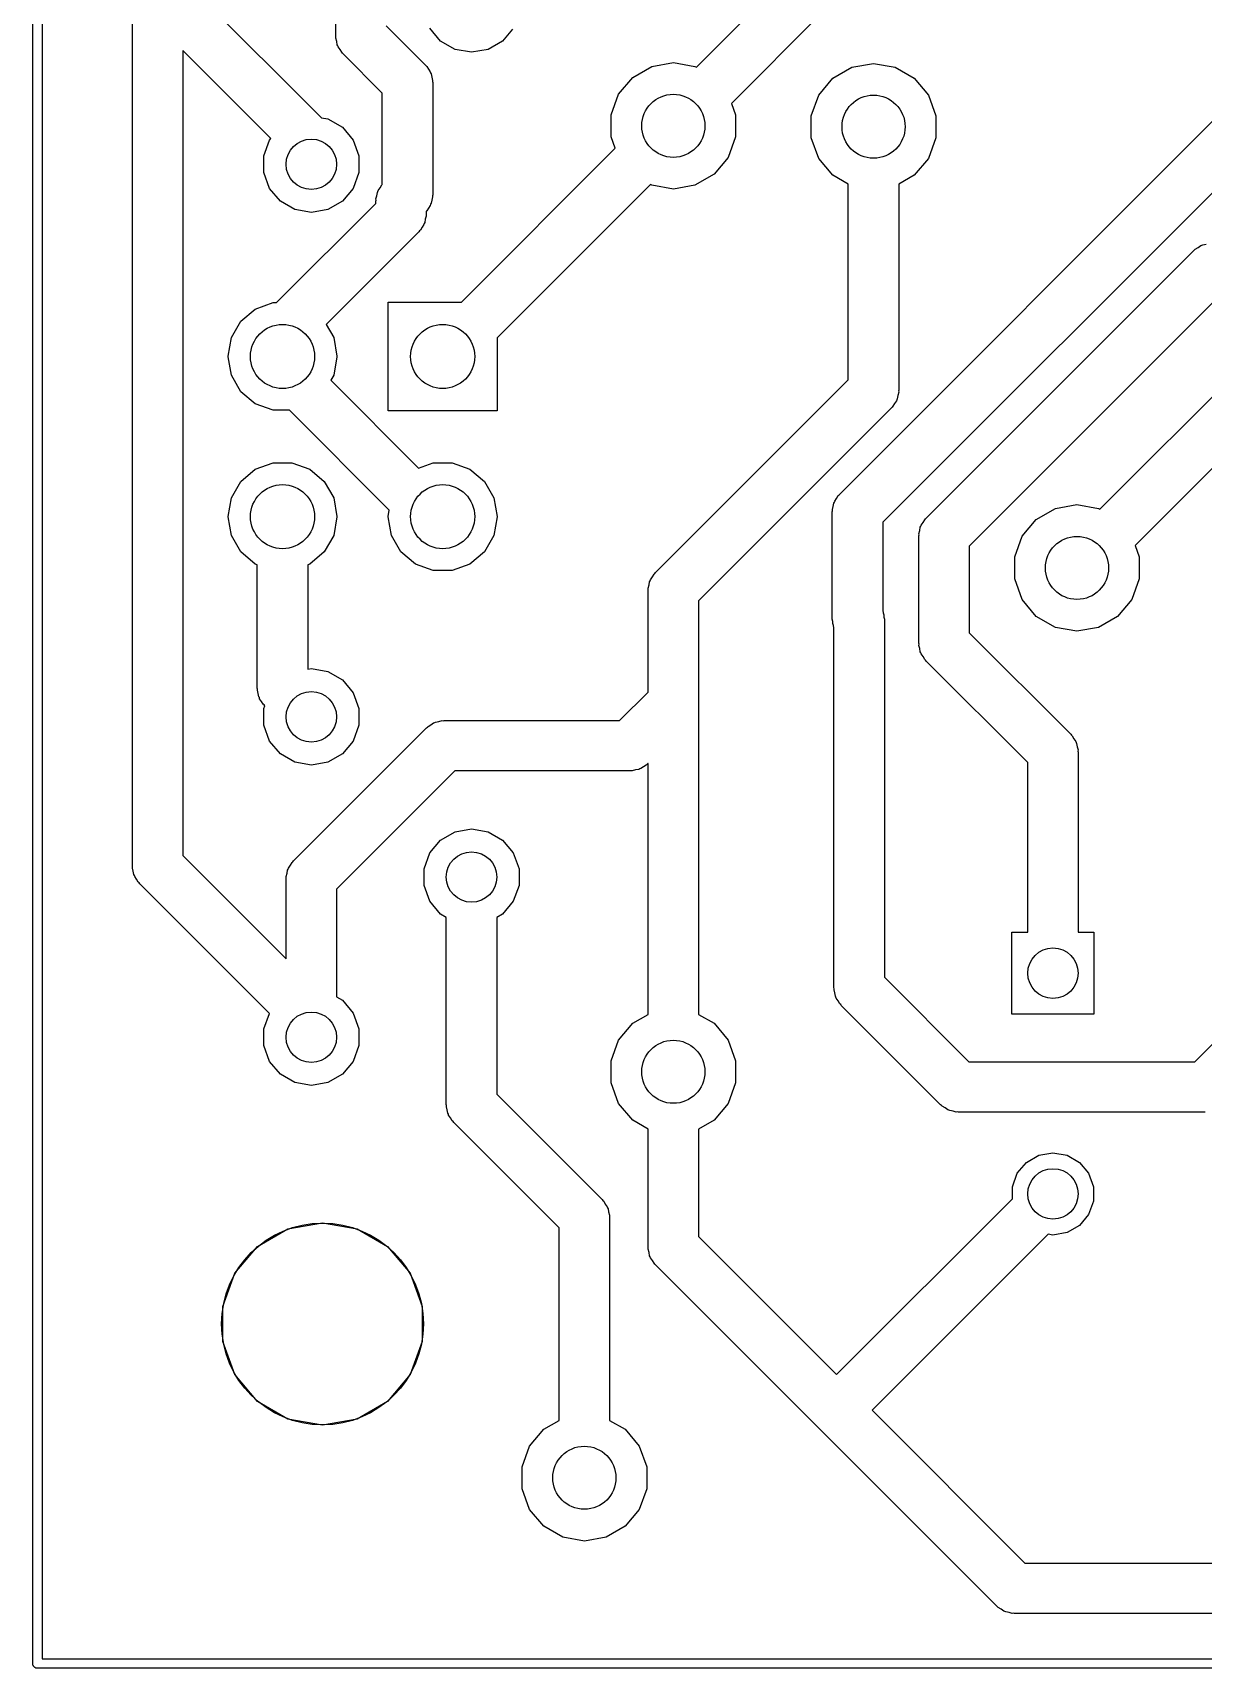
# Model space of a CAD drawing. Extents: x 39.6 to 114.5, y -93.8 to -28.4.
# Drawn here: x 39.63 to 58.19, y -93.8 to -67.87 of the extents above; entities that cross this region are included whole.
import ezdxf

# ---------------------------------------------------------------- set-up
doc = ezdxf.new("R2010")
doc.units = 0
doc.header["$MEASUREMENT"] = 0
doc.layers.add('BLACK', color=7, linetype='CONTINUOUS')

msp = doc.modelspace()

# ---------------------------------------------------------------- linework, layer by layer
at = {"layer": 'Black'}
for p, q in [((39.6252, -93.726), (39.6252, -28.4734)), ((39.7752, -28.523), (39.7752, -93.651)), ((44.431, -67.9196), (44.431, -66.548)), ((50.1487, -68.4116), (51.6602, -66.9002)), ((42.0052, -67.0173), (44.2026, -69.2147)), ((41.2052, -81.0768), (41.2052, -67.183)), ((52.1087, -67.583), (50.7058, -68.9858)), ((44.4341, -67.9369), (44.431, -67.9196)), ((44.4325, -67.9545), (44.4341, -67.9369)), ((45.231, -67.7539), (45.8504, -68.3734)), ((46.0919, -67.9976), (45.9212, -67.7941)), ((47.2313, -67.8116), (47.0753, -67.9976)), ((43.4015, -69.545), (42.0052, -68.1487)), ((42.0052, -68.1487), (42.0052, -80.9111)), ((44.446, -68.0049), (44.4325, -67.9545)), ((44.4551, -68.0564), (44.446, -68.0049)), ((44.4639, -68.0716), (44.4551, -68.0564)), ((44.4685, -68.0886), (44.4639, -68.0716)), ((44.4985, -68.1315), (44.4685, -68.0886)), ((44.5246, -68.1767), (44.4985, -68.1315)), ((44.5381, -68.188), (44.5246, -68.1767)), ((44.5482, -68.2024), (44.5381, -68.188)), ((45.1676, -68.8219), (44.5482, -68.2024)), ((46.322, -68.1304), (46.0919, -67.9976)), ((46.5836, -68.1765), (46.322, -68.1304)), ((46.8452, -68.1304), (46.5836, -68.1765)), ((47.0753, -67.9976), (46.8452, -68.1304)), ((45.8504, -68.3734), (45.8605, -68.3878)), ((45.8605, -68.3878), (45.874, -68.3991)), ((45.874, -68.3991), (45.9001, -68.4443)), ((45.9001, -68.4443), (45.9301, -68.4872)), ((49.1391, -68.5734), (49.4408, -68.3992)), ((49.4408, -68.3992), (49.784, -68.3387)), ((49.784, -68.3387), (50.1272, -68.3992)), ((50.1272, -68.3992), (50.1487, -68.4116)), ((52.3141, -68.5874), (52.6158, -68.4132)), ((52.6158, -68.4132), (52.959, -68.3527)), ((52.959, -68.3527), (53.3022, -68.4132)), ((53.3022, -68.4132), (53.6039, -68.5874)), ((45.9301, -68.4872), (45.9347, -68.5042)), ((45.9347, -68.5042), (45.9435, -68.5194)), ((45.9435, -68.5194), (45.9526, -68.5709)), ((45.9526, -68.5709), (45.9661, -68.6213)), ((45.9661, -68.6213), (45.9645, -68.6389)), ((45.9645, -68.6389), (45.9676, -68.6562)), ((45.9676, -68.6562), (45.9676, -70.4342)), ((48.9151, -68.8403), (49.1391, -68.5734)), ((52.0901, -68.8543), (52.3141, -68.5874)), ((53.6039, -68.5874), (53.8279, -68.8543)), ((45.1676, -70.272), (45.1676, -68.8219)), ((48.7959, -69.1678), (48.9151, -68.8403)), ((50.7058, -68.9858), (50.7721, -69.1678)), ((51.9709, -69.1818), (52.0901, -68.8543)), ((53.8279, -68.8543), (53.9471, -69.1818)), ((44.2026, -69.2147), (44.3052, -69.2328)), ((44.3052, -69.2328), (44.5353, -69.3656)), ((48.7959, -69.5162), (48.7959, -69.1678)), ((50.7721, -69.1678), (50.7721, -69.5162)), ((51.9709, -69.5302), (51.9709, -69.1818)), ((53.9471, -69.1818), (53.9471, -69.5302)), ((44.5353, -69.3656), (44.706, -69.5691)), ((52.4222, -75.1806), (58.3404, -69.2624)), ((43.2903, -69.8188), (43.3812, -69.5691)), ((43.3812, -69.5691), (43.4015, -69.545)), ((44.706, -69.5691), (44.7969, -69.8188)), ((46.4243, -72.136), (48.8622, -69.6982)), ((48.8622, -69.6982), (48.7959, -69.5162)), ((50.7721, -69.5162), (50.6529, -69.8437)), ((52.0901, -69.8577), (51.9709, -69.5302)), ((53.9471, -69.5302), (53.8279, -69.8577)), ((43.2903, -70.0844), (43.2903, -69.8188)), ((44.7969, -69.8188), (44.7969, -70.0844)), ((50.6529, -69.8437), (50.4289, -70.1106)), ((52.3141, -70.1246), (52.0901, -69.8577)), ((58.7889, -69.9452), (53.105, -75.6291)), ((53.8279, -69.8577), (53.6039, -70.1246)), ((43.3812, -70.3341), (43.2903, -70.0844)), ((44.7969, -70.0844), (44.706, -70.3341)), ((45.1335, -70.3239), (45.1596, -70.2787)), ((45.1596, -70.2787), (45.1676, -70.272)), ((49.4193, -70.2724), (46.99, -72.7017)), ((49.4408, -70.2848), (49.4193, -70.2724)), ((49.784, -70.3453), (49.4408, -70.2848)), ((50.1272, -70.2848), (49.784, -70.3453)), ((50.4289, -70.1106), (50.1272, -70.2848)), ((52.559, -70.266), (52.3141, -70.1246)), ((52.559, -73.3673), (52.559, -70.266)), ((53.6039, -70.1246), (53.359, -70.266)), ((53.359, -70.266), (53.359, -73.533)), ((43.5519, -70.5376), (43.3812, -70.3341)), ((43.782, -70.6704), (43.5519, -70.5376)), ((44.5353, -70.5376), (44.3052, -70.6704)), ((44.706, -70.3341), (44.5353, -70.5376)), ((45.066, -70.5358), (45.0691, -70.5185)), ((45.066, -70.5733), (45.066, -70.5358)), ((45.0675, -70.5009), (45.081, -70.4505)), ((45.0691, -70.5185), (45.0675, -70.5009)), ((45.081, -70.4505), (45.0901, -70.399)), ((45.0901, -70.399), (45.0989, -70.3838)), ((45.0989, -70.3838), (45.1035, -70.3668)), ((45.1035, -70.3668), (45.1335, -70.3239)), ((45.9526, -70.5195), (45.9435, -70.571)), ((45.9661, -70.4691), (45.9526, -70.5195)), ((45.9676, -70.4342), (45.9645, -70.4515)), ((45.9645, -70.4515), (45.9661, -70.4691)), ((43.4935, -72.1458), (45.066, -70.5733)), ((44.0436, -70.7165), (43.782, -70.6704)), ((44.3052, -70.6704), (44.0436, -70.7165)), ((45.8645, -70.7739), (45.851, -70.8243)), ((45.866, -70.739), (45.8629, -70.7563)), ((45.8629, -70.7563), (45.8645, -70.7739)), ((45.874, -70.6913), (45.866, -70.698)), ((45.866, -70.698), (45.866, -70.739)), ((45.9001, -70.6461), (45.874, -70.6913)), ((45.9301, -70.6032), (45.9001, -70.6461)), ((45.9347, -70.5862), (45.9301, -70.6032)), ((45.9435, -70.571), (45.9347, -70.5862)), ((45.7488, -71.0218), (44.2778, -72.4929)), ((45.7589, -71.0074), (45.7488, -71.0218)), ((45.7724, -70.9961), (45.7589, -71.0074)), ((45.7985, -70.9509), (45.7724, -70.9961)), ((45.8285, -70.908), (45.7985, -70.9509)), ((45.8331, -70.891), (45.8285, -70.908)), ((45.8419, -70.8758), (45.8331, -70.891)), ((45.851, -70.8243), (45.8419, -70.8758)), ((53.7938, -75.5616), (58.0356, -71.3198)), ((58.0356, -71.3198), (58.05, -71.3097)), ((58.05, -71.3097), (58.0613, -71.2962)), ((58.0613, -71.2962), (58.1065, -71.2701)), ((58.1065, -71.2701), (58.1494, -71.2401)), ((58.1494, -71.2401), (58.1664, -71.2355)), ((58.1664, -71.2355), (58.1816, -71.2267)), ((58.1816, -71.2267), (58.2331, -71.2176)), ((58.4841, -72.0026), (54.4766, -76.0101)), ((42.9248, -72.4412), (43.1546, -72.2484)), ((43.1546, -72.2484), (43.4364, -72.1458)), ((43.4364, -72.1458), (43.4935, -72.1458)), ((45.2628, -73.8632), (45.2628, -72.136)), ((45.2628, -72.136), (46.4243, -72.136)), ((42.7749, -72.7009), (42.9248, -72.4412)), ((44.2778, -72.4929), (44.3979, -72.7009)), ((42.7228, -72.9963), (42.7749, -72.7009)), ((44.3979, -72.7009), (44.45, -72.9963)), ((46.99, -72.7017), (46.99, -73.8632)), ((56.5495, -75.422), (59.2294, -72.7422)), ((42.7228, -73.0029), (42.7228, -72.9963)), ((42.7749, -73.2983), (42.7228, -73.0029)), ((44.45, -73.0029), (44.3979, -73.2983)), ((44.45, -72.9963), (44.45, -73.0029)), ((42.9248, -73.558), (42.7749, -73.2983)), ((44.3979, -73.2983), (44.3522, -73.3775)), ((44.3522, -73.3775), (45.7448, -74.7701)), ((49.5012, -76.4252), (52.559, -73.3673)), ((43.1546, -73.7508), (42.9248, -73.558)), ((53.344, -73.6183), (53.3349, -73.6698)), ((53.3575, -73.5679), (53.344, -73.6183)), ((53.359, -73.533), (53.3559, -73.5503)), ((53.3559, -73.5503), (53.3575, -73.5679)), ((59.6779, -73.425), (57.1066, -75.9962)), ((43.4364, -73.8534), (43.1546, -73.7508)), ((43.6967, -73.8534), (43.4364, -73.8534)), ((45.2803, -75.437), (43.6967, -73.8534)), ((46.99, -73.8632), (45.2628, -73.8632)), ((53.2418, -73.8158), (50.184, -76.8737)), ((53.2519, -73.8014), (53.2418, -73.8158)), ((53.2654, -73.7901), (53.2519, -73.8014)), ((53.2915, -73.7449), (53.2654, -73.7901)), ((53.3215, -73.702), (53.2915, -73.7449)), ((53.3261, -73.685), (53.3215, -73.702)), ((53.3349, -73.6698), (53.3261, -73.685)), ((43.1546, -74.7884), (43.4364, -74.6858)), ((43.4364, -74.6858), (43.7364, -74.6858)), ((43.7364, -74.6858), (44.0182, -74.7884)), ((45.7448, -74.7701), (45.9764, -74.6858)), ((45.9764, -74.6858), (46.2764, -74.6858)), ((46.2764, -74.6858), (46.5582, -74.7884)), ((42.9248, -74.9812), (43.1546, -74.7884)), ((44.0182, -74.7884), (44.248, -74.9812)), ((46.5582, -74.7884), (46.788, -74.9812)), ((42.7749, -75.2409), (42.9248, -74.9812)), ((44.248, -74.9812), (44.3979, -75.2409)), ((46.788, -74.9812), (46.9379, -75.2409)), ((52.3725, -75.2515), (52.3986, -75.2063)), ((52.3986, -75.2063), (52.4121, -75.195)), ((52.4121, -75.195), (52.4222, -75.1806)), ((42.7228, -75.5363), (42.7749, -75.2409)), ((44.3979, -75.2409), (44.45, -75.5363)), ((45.2628, -75.5363), (45.2803, -75.437)), ((46.9379, -75.2409), (46.99, -75.5363)), ((52.305, -75.4634), (52.3081, -75.4461)), ((52.305, -77.1652), (52.305, -75.4634)), ((52.3065, -75.4285), (52.32, -75.3781)), ((52.3081, -75.4461), (52.3065, -75.4285)), ((52.32, -75.3781), (52.3291, -75.3266)), ((52.3291, -75.3266), (52.3379, -75.3114)), ((52.3379, -75.3114), (52.3425, -75.2944)), ((52.3425, -75.2944), (52.3725, -75.2515)), ((55.5399, -75.5838), (55.8416, -75.4096)), ((55.8416, -75.4096), (56.1848, -75.3491)), ((56.1848, -75.3491), (56.528, -75.4096)), ((56.528, -75.4096), (56.5495, -75.422)), ((42.7228, -75.5429), (42.7228, -75.5363)), ((42.7749, -75.8383), (42.7228, -75.5429)), ((44.45, -75.5429), (44.3979, -75.8383)), ((44.45, -75.5363), (44.45, -75.5429)), ((45.2628, -75.5429), (45.2628, -75.5363)), ((45.3149, -75.8383), (45.2628, -75.5429)), ((46.99, -75.5429), (46.9379, -75.8383)), ((46.99, -75.5363), (46.99, -75.5429)), ((53.105, -75.6291), (53.105, -77.0262)), ((53.6916, -75.7591), (53.7007, -75.7076)), ((53.7007, -75.7076), (53.7095, -75.6924)), ((53.7095, -75.6924), (53.7141, -75.6754)), ((53.7141, -75.6754), (53.7441, -75.6325)), ((53.7441, -75.6325), (53.7702, -75.5873)), ((53.7702, -75.5873), (53.7837, -75.576)), ((53.7837, -75.576), (53.7938, -75.5616)), ((55.3159, -75.8507), (55.5399, -75.5838)), ((42.9248, -76.098), (42.7749, -75.8383)), ((44.3979, -75.8383), (44.248, -76.098)), ((45.4648, -76.098), (45.3149, -75.8383)), ((46.9379, -75.8383), (46.788, -76.098)), ((53.6766, -75.8444), (53.6797, -75.8271)), ((53.6766, -77.5462), (53.6766, -75.8444)), ((53.6781, -75.8095), (53.6916, -75.7591)), ((53.6797, -75.8271), (53.6781, -75.8095)), ((55.1967, -76.1782), (55.3159, -75.8507)), ((43.1546, -76.2908), (42.9248, -76.098)), ((44.248, -76.098), (44.0182, -76.2908)), ((45.6946, -76.2908), (45.4648, -76.098)), ((46.788, -76.098), (46.5582, -76.2908)), ((54.4766, -76.0101), (54.4766, -77.3805)), ((55.1967, -76.5266), (55.1967, -76.1782)), ((57.1066, -75.9962), (57.1729, -76.1782)), ((57.1729, -76.1782), (57.1729, -76.5266)), ((43.1864, -76.3024), (43.1546, -76.2908)), ((43.1864, -78.2574), (43.1864, -76.3024)), ((44.0182, -76.2908), (43.9864, -76.3024)), ((43.9864, -76.3024), (43.9864, -77.9598)), ((45.9764, -76.3934), (45.6946, -76.2908)), ((46.2764, -76.3934), (45.9764, -76.3934)), ((46.5582, -76.2908), (46.2764, -76.3934)), ((49.4215, -76.539), (49.4515, -76.4961)), ((49.4515, -76.4961), (49.4776, -76.4509)), ((49.4776, -76.4509), (49.4911, -76.4396)), ((49.4911, -76.4396), (49.5012, -76.4252)), ((49.384, -76.708), (49.3871, -76.6907)), ((49.384, -78.3203), (49.384, -76.708)), ((49.3855, -76.6731), (49.399, -76.6227)), ((49.3871, -76.6907), (49.3855, -76.6731)), ((49.399, -76.6227), (49.4081, -76.5712)), ((49.4081, -76.5712), (49.4169, -76.556)), ((49.4169, -76.556), (49.4215, -76.539)), ((55.3159, -76.8541), (55.1967, -76.5266)), ((57.1729, -76.5266), (57.0537, -76.8541)), ((50.184, -76.8737), (50.184, -78.486)), ((53.105, -77.0262), (53.1063, -77.0284)), ((55.5399, -77.121), (55.3159, -76.8541)), ((57.0537, -76.8541), (56.8297, -77.121)), ((52.3111, -77.1997), (52.305, -77.1652)), ((52.3111, -77.2347), (52.3111, -77.1997)), ((52.323, -77.2675), (52.3111, -77.2347)), ((52.3291, -77.302), (52.323, -77.2675)), ((53.1063, -77.0284), (53.1124, -77.0629)), ((53.1124, -77.0629), (53.1243, -77.0957)), ((53.1243, -77.0957), (53.1243, -77.1307)), ((53.1243, -77.1307), (53.1304, -77.1652)), ((53.1304, -77.1652), (53.1304, -82.8415)), ((55.8416, -77.2952), (55.5399, -77.121)), ((56.8297, -77.121), (56.528, -77.2952)), ((52.3304, -77.3042), (52.3291, -77.302)), ((52.3304, -83.0072), (52.3304, -77.3042)), ((53.6797, -77.5635), (53.6766, -77.5462)), ((54.4766, -77.3805), (56.0866, -78.9906)), ((56.1848, -77.3557), (55.8416, -77.2952)), ((56.528, -77.2952), (56.1848, -77.3557)), ((53.6781, -77.5811), (53.6797, -77.5635)), ((53.6916, -77.6315), (53.6781, -77.5811)), ((53.7007, -77.683), (53.6916, -77.6315)), ((53.7095, -77.6982), (53.7007, -77.683)), ((53.7141, -77.7152), (53.7095, -77.6982)), ((53.7441, -77.7581), (53.7141, -77.7152)), ((53.7702, -77.8033), (53.7441, -77.7581)), ((53.7837, -77.8146), (53.7702, -77.8033)), ((43.9864, -77.9598), (44.0436, -77.9497)), ((44.0436, -77.9497), (44.3052, -77.9958)), ((44.3052, -77.9958), (44.5353, -78.1286)), ((53.7938, -77.829), (53.7837, -77.8146)), ((55.4038, -79.4391), (53.7938, -77.829)), ((43.1895, -78.2747), (43.1864, -78.2574)), ((43.1879, -78.2923), (43.1895, -78.2747)), ((43.2014, -78.3427), (43.1879, -78.2923)), ((44.5353, -78.1286), (44.706, -78.3321)), ((48.9325, -78.7718), (49.384, -78.3203)), ((43.2105, -78.3942), (43.2014, -78.3427)), ((43.2193, -78.4094), (43.2105, -78.3942)), ((43.2239, -78.4264), (43.2193, -78.4094)), ((43.2539, -78.4693), (43.2239, -78.4264)), ((43.28, -78.5145), (43.2539, -78.4693)), ((43.2935, -78.5258), (43.28, -78.5145)), ((43.2903, -78.5818), (43.3049, -78.5416)), ((43.2903, -78.8474), (43.2903, -78.5818)), ((43.3036, -78.5402), (43.2935, -78.5258)), ((43.3049, -78.5416), (43.3036, -78.5402)), ((44.706, -78.3321), (44.7969, -78.5818)), ((44.7969, -78.5818), (44.7969, -78.8474)), ((50.184, -78.486), (50.184, -83.432)), ((45.8947, -78.8654), (45.9399, -78.8393)), ((45.9399, -78.8393), (45.9828, -78.8093)), ((45.9828, -78.8093), (45.9998, -78.8047)), ((45.9998, -78.8047), (46.015, -78.7959)), ((46.015, -78.7959), (46.0665, -78.7868)), ((46.0665, -78.7868), (46.1169, -78.7733)), ((46.1169, -78.7733), (46.1345, -78.7749)), ((46.1345, -78.7749), (46.1518, -78.7718)), ((46.1518, -78.7718), (48.9325, -78.7718)), ((43.3812, -79.0971), (43.2903, -78.8474)), ((43.5519, -79.3006), (43.3812, -79.0971)), ((43.7608, -80.9972), (45.869, -78.889)), ((44.706, -79.0971), (44.5353, -79.3006)), ((44.7969, -78.8474), (44.706, -79.0971)), ((45.869, -78.889), (45.8834, -78.8789)), ((45.8834, -78.8789), (45.8947, -78.8654)), ((56.0866, -78.9906), (56.0967, -79.005)), ((56.0967, -79.005), (56.1102, -79.0163)), ((56.1102, -79.0163), (56.1364, -79.0615)), ((56.1364, -79.0615), (56.1663, -79.1044)), ((43.782, -79.4334), (43.5519, -79.3006)), ((44.5353, -79.3006), (44.3052, -79.4334)), ((56.1663, -79.1044), (56.1709, -79.1214)), ((56.1709, -79.1214), (56.1797, -79.1366)), ((56.1797, -79.1366), (56.1888, -79.1881)), ((56.1888, -79.1881), (56.2023, -79.2385)), ((56.2023, -79.2385), (56.2007, -79.2561)), ((56.2007, -79.2561), (56.2038, -79.2734)), ((56.2038, -79.2734), (56.2038, -82.1286)), ((44.0436, -79.4795), (43.782, -79.4334)), ((44.3052, -79.4334), (44.0436, -79.4795)), ((46.3175, -79.5718), (44.4436, -81.4457)), ((49.0982, -79.5718), (46.3175, -79.5718)), ((49.1155, -79.5687), (49.0982, -79.5718)), ((49.1331, -79.5703), (49.1155, -79.5687)), ((49.1835, -79.5568), (49.1331, -79.5703)), ((49.235, -79.5477), (49.1835, -79.5568)), ((49.2502, -79.5389), (49.235, -79.5477)), ((49.2672, -79.5343), (49.2502, -79.5389)), ((49.3101, -79.5043), (49.2672, -79.5343)), ((49.3553, -79.4782), (49.3101, -79.5043)), ((49.3666, -79.4647), (49.3553, -79.4782)), ((49.381, -79.4546), (49.3666, -79.4647)), ((49.384, -79.4517), (49.381, -79.4546)), ((49.384, -83.432), (49.384, -79.4517)), ((55.4038, -82.1286), (55.4038, -79.4391)), ((46.0919, -80.6686), (46.322, -80.5358)), ((46.322, -80.5358), (46.5836, -80.4897)), ((46.5836, -80.4897), (46.8452, -80.5358)), ((46.8452, -80.5358), (47.0753, -80.6686)), ((42.0052, -80.9111), (43.6436, -82.5495)), ((45.8303, -81.1218), (45.9212, -80.8721)), ((45.9212, -80.8721), (46.0919, -80.6686)), ((47.0753, -80.6686), (47.246, -80.8721)), ((47.246, -80.8721), (47.3369, -81.1218)), ((41.2083, -81.0941), (41.2052, -81.0768)), ((41.2067, -81.1117), (41.2083, -81.0941)), ((41.2202, -81.1621), (41.2067, -81.1117)), ((41.2293, -81.2136), (41.2202, -81.1621)), ((43.6586, -81.1947), (43.6677, -81.1432)), ((43.6677, -81.1432), (43.6765, -81.128)), ((43.6765, -81.128), (43.6811, -81.111)), ((43.6811, -81.111), (43.7111, -81.0681)), ((43.7111, -81.0681), (43.7372, -81.0229)), ((43.7372, -81.0229), (43.7507, -81.0116)), ((43.7507, -81.0116), (43.7608, -80.9972)), ((45.8303, -81.3874), (45.8303, -81.1218)), ((47.3369, -81.1218), (47.3369, -81.3874)), ((41.2381, -81.2288), (41.2293, -81.2136)), ((41.2427, -81.2458), (41.2381, -81.2288)), ((41.2727, -81.2887), (41.2427, -81.2458)), ((41.2988, -81.3339), (41.2727, -81.2887)), ((41.3123, -81.3452), (41.2988, -81.3339)), ((41.3224, -81.3596), (41.3123, -81.3452)), ((43.3795, -83.4168), (41.3224, -81.3596)), ((43.6436, -81.28), (43.6467, -81.2627)), ((43.6436, -82.5495), (43.6436, -81.28)), ((43.6451, -81.2451), (43.6586, -81.1947)), ((43.6467, -81.2627), (43.6451, -81.2451)), ((45.9212, -81.6371), (45.8303, -81.3874)), ((47.3369, -81.3874), (47.246, -81.6371)), ((44.4436, -81.4457), (44.4436, -83.1557)), ((46.0919, -81.8406), (45.9212, -81.6371)), ((47.246, -81.6371), (47.0753, -81.8406)), ((46.1836, -81.8935), (46.0919, -81.8406)), ((46.1836, -83.2104), (46.1836, -81.8935)), ((47.0753, -81.8406), (46.9836, -81.8935)), ((46.9836, -81.8935), (46.9836, -83.2104)), ((55.1538, -83.4286), (55.1538, -82.1286)), ((55.1538, -82.1286), (55.4038, -82.1286)), ((56.2038, -82.1286), (56.4538, -82.1286)), ((56.4538, -82.1286), (56.4538, -83.4286)), ((53.1304, -82.8415), (54.4709, -84.182)), ((58.0511, -84.182), (59.3732, -82.8599)), ((44.4436, -83.1557), (44.5353, -83.2086)), ((44.5353, -83.2086), (44.706, -83.4121)), ((46.1836, -84.8614), (46.1836, -83.2104)), ((46.9836, -83.2104), (46.9836, -84.6957)), ((52.3335, -83.0245), (52.3304, -83.0072)), ((52.3319, -83.0421), (52.3335, -83.0245)), ((52.3454, -83.0925), (52.3319, -83.0421)), ((52.3545, -83.144), (52.3454, -83.0925)), ((52.3633, -83.1592), (52.3545, -83.144)), ((52.3679, -83.1762), (52.3633, -83.1592)), ((52.3979, -83.2191), (52.3679, -83.1762)), ((52.424, -83.2643), (52.3979, -83.2191)), ((43.2903, -83.6618), (43.3795, -83.4168)), ((44.706, -83.4121), (44.7969, -83.6618)), ((49.1391, -83.5734), (49.384, -83.432)), ((50.184, -83.432), (50.4289, -83.5734)), ((52.4375, -83.2756), (52.424, -83.2643)), ((52.4476, -83.29), (52.4375, -83.2756)), ((54.0224, -84.8648), (52.4476, -83.29)), ((56.4538, -83.4286), (55.1538, -83.4286)), ((43.2903, -83.9274), (43.2903, -83.6618)), ((44.7969, -83.6618), (44.7969, -83.9274)), ((48.9151, -83.8403), (49.1391, -83.5734)), ((50.4289, -83.5734), (50.6529, -83.8403)), ((43.3812, -84.1771), (43.2903, -83.9274)), ((44.7969, -83.9274), (44.706, -84.1771)), ((48.7959, -84.1678), (48.9151, -83.8403)), ((50.6529, -83.8403), (50.7721, -84.1678)), ((43.5519, -84.3806), (43.3812, -84.1771)), ((44.706, -84.1771), (44.5353, -84.3806)), ((48.7959, -84.5162), (48.7959, -84.1678)), ((50.7721, -84.1678), (50.7721, -84.5162)), ((54.4709, -84.182), (58.0511, -84.182)), ((43.782, -84.5134), (43.5519, -84.3806)), ((44.0436, -84.5595), (43.782, -84.5134)), ((44.3052, -84.5134), (44.0436, -84.5595)), ((44.5353, -84.3806), (44.3052, -84.5134)), ((48.9151, -84.8437), (48.7959, -84.5162)), ((50.7721, -84.5162), (50.6529, -84.8437)), ((46.9836, -84.6957), (47.857, -85.5692)), ((46.1867, -84.8787), (46.1836, -84.8614)), ((46.1851, -84.8963), (46.1867, -84.8787)), ((46.1986, -84.9467), (46.1851, -84.8963)), ((46.2077, -84.9982), (46.1986, -84.9467)), ((46.2165, -85.0134), (46.2077, -84.9982)), ((46.2211, -85.0304), (46.2165, -85.0134)), ((46.2511, -85.0733), (46.2211, -85.0304)), ((49.1391, -85.1106), (48.9151, -84.8437)), ((50.6529, -84.8437), (50.4289, -85.1106)), ((54.0368, -84.8749), (54.0224, -84.8648)), ((54.0481, -84.8884), (54.0368, -84.8749)), ((54.0933, -84.9145), (54.0481, -84.8884)), ((54.1362, -84.9445), (54.0933, -84.9145)), ((54.1532, -84.9491), (54.1362, -84.9445)), ((54.1684, -84.9579), (54.1532, -84.9491)), ((54.2199, -84.967), (54.1684, -84.9579)), ((54.2703, -84.9805), (54.2199, -84.967)), ((54.2879, -84.9789), (54.2703, -84.9805)), ((54.3052, -84.982), (54.2879, -84.9789)), ((58.2168, -84.982), (54.3052, -84.982)), ((46.2772, -85.1185), (46.2511, -85.0733)), ((46.2907, -85.1298), (46.2772, -85.1185)), ((46.3008, -85.1442), (46.2907, -85.1298)), ((47.2914, -86.1348), (46.3008, -85.1442)), ((49.384, -85.252), (49.1391, -85.1106)), ((49.384, -87.122), (49.384, -85.252)), ((50.4289, -85.1106), (50.184, -85.252)), ((50.184, -85.252), (50.184, -86.9563)), ((47.857, -85.5692), (48.6558, -86.368)), ((55.2387, -85.9524), (55.3844, -85.7788)), ((55.3844, -85.7788), (55.5806, -85.6655)), ((55.5806, -85.6655), (55.8038, -85.6261)), ((55.8038, -85.6261), (56.027, -85.6655)), ((56.027, -85.6655), (56.2232, -85.7788)), ((56.2232, -85.7788), (56.3689, -85.9524)), ((55.1612, -86.1653), (55.2387, -85.9524)), ((56.3689, -85.9524), (56.4464, -86.1653)), ((47.973, -86.8165), (47.2914, -86.1348)), ((52.3722, -89.1445), (55.1612, -86.3555)), ((55.1612, -86.3555), (55.1612, -86.1653)), ((56.4464, -86.1653), (56.4464, -86.3919)), ((48.6558, -86.368), (48.6659, -86.3824)), ((48.6659, -86.3824), (48.6794, -86.3937)), ((48.6794, -86.3937), (48.7055, -86.4389)), ((48.7055, -86.4389), (48.7355, -86.4818)), ((48.7355, -86.4818), (48.7401, -86.4988)), ((48.7401, -86.4988), (48.7489, -86.514)), ((48.7489, -86.514), (48.758, -86.5655)), ((48.758, -86.5655), (48.7715, -86.6159)), ((48.7715, -86.6159), (48.7699, -86.6335)), ((56.3689, -86.6048), (56.2232, -86.7784)), ((56.4464, -86.3919), (56.3689, -86.6048)), ((43.189, -87.1108), (43.6721, -86.8319)), ((43.6721, -86.8319), (44.2214, -86.7351)), ((44.2214, -86.7351), (44.7707, -86.8319)), ((44.7707, -86.8319), (45.2538, -87.1108)), ((47.973, -89.8696), (47.973, -86.8165)), ((48.7699, -86.6335), (48.773, -86.6508)), ((48.773, -86.6508), (48.773, -89.8696)), ((56.2232, -86.7784), (56.027, -86.8917)), ((42.8305, -87.5381), (43.189, -87.1108)), ((45.2538, -87.1108), (45.6123, -87.5381)), ((49.3871, -87.1393), (49.384, -87.122)), ((49.3855, -87.1569), (49.3871, -87.1393)), ((50.184, -86.9563), (52.3722, -89.1445)), ((55.73, -86.9181), (52.9379, -89.7102)), ((55.8038, -86.9311), (55.73, -86.9181)), ((56.027, -86.8917), (55.8038, -86.9311)), ((49.399, -87.2073), (49.3855, -87.1569)), ((49.4081, -87.2588), (49.399, -87.2073)), ((49.4169, -87.274), (49.4081, -87.2588)), ((49.4215, -87.291), (49.4169, -87.274)), ((49.4515, -87.3339), (49.4215, -87.291)), ((49.4776, -87.3791), (49.4515, -87.3339)), ((49.4911, -87.3904), (49.4776, -87.3791)), ((49.5012, -87.4048), (49.4911, -87.3904)), ((42.6397, -88.0623), (42.8305, -87.5381)), ((45.6123, -87.5381), (45.8031, -88.0623)), ((52.1174, -90.021), (49.5012, -87.4048)), ((42.6397, -88.6201), (42.6397, -88.0623)), ((45.8031, -88.0623), (45.8031, -88.6201)), ((42.8305, -89.1443), (42.6397, -88.6201)), ((45.8031, -88.6201), (45.6123, -89.1443)), ((43.189, -89.5716), (42.8305, -89.1443)), ((45.6123, -89.1443), (45.2538, -89.5716)), ((43.6721, -89.8505), (43.189, -89.5716)), ((45.2538, -89.5716), (44.7707, -89.8505)), ((52.9379, -89.7102), (55.3599, -92.1322)), ((44.2214, -89.9473), (43.6721, -89.8505)), ((44.7707, -89.8505), (44.2214, -89.9473)), ((47.7281, -90.011), (47.973, -89.8696)), ((48.773, -89.8696), (49.0179, -90.011)), ((47.5041, -90.2779), (47.7281, -90.011)), ((49.0179, -90.011), (49.2419, -90.2779)), ((54.9114, -92.815), (52.1174, -90.021)), ((52.1174, -90.021), (52.1174, -90.021)), ((47.3849, -90.6054), (47.5041, -90.2779)), ((49.2419, -90.2779), (49.3611, -90.6054)), ((47.3849, -90.9538), (47.3849, -90.6054)), ((49.3611, -90.6054), (49.3611, -90.9538)), ((47.5041, -91.2813), (47.3849, -90.9538)), ((49.3611, -90.9538), (49.2419, -91.2813)), ((47.7281, -91.5482), (47.5041, -91.2813)), ((49.2419, -91.2813), (49.0179, -91.5482)), ((48.0298, -91.7224), (47.7281, -91.5482)), ((49.0179, -91.5482), (48.7162, -91.7224)), ((48.373, -91.7829), (48.0298, -91.7224)), ((48.7162, -91.7224), (48.373, -91.7829)), ((55.3599, -92.1322), (59.0868, -92.1322)), ((54.9258, -92.8251), (54.9114, -92.815)), ((54.9371, -92.8386), (54.9258, -92.8251)), ((54.9823, -92.8648), (54.9371, -92.8386)), ((55.0252, -92.8947), (54.9823, -92.8648)), ((55.0422, -92.8993), (55.0252, -92.8947)), ((55.0574, -92.9081), (55.0422, -92.8993)), ((55.1089, -92.9172), (55.0574, -92.9081)), ((55.1593, -92.9307), (55.1089, -92.9172)), ((55.1769, -92.9291), (55.1593, -92.9307)), ((55.1942, -92.9322), (55.1769, -92.9291)), ((59.4868, -92.9322), (55.1942, -92.9322)), ((39.6263, -93.7325), (39.6252, -93.726)), ((39.6263, -93.739), (39.6263, -93.7325)), ((39.6286, -93.7452), (39.6263, -93.739)), ((39.6297, -93.7517), (39.6286, -93.7452)), ((39.633, -93.7573), (39.6297, -93.7517)), ((39.6352, -93.7635), (39.633, -93.7573)), ((39.6395, -93.7685), (39.6352, -93.7635)), ((39.6427, -93.7742), (39.6395, -93.7685)), ((39.6478, -93.7784), (39.6427, -93.7742)), ((39.652, -93.7835), (39.6478, -93.7784)), ((39.6577, -93.7867), (39.652, -93.7835)), ((39.6627, -93.791), (39.6577, -93.7867)), ((39.6689, -93.7932), (39.6627, -93.791)), ((39.6745, -93.7965), (39.6689, -93.7932)), ((39.681, -93.7976), (39.6745, -93.7965)), ((39.6872, -93.7999), (39.681, -93.7976)), ((39.6937, -93.7999), (39.6872, -93.7999)), ((39.7002, -93.801), (39.6937, -93.7999)), ((114.427, -93.801), (39.7002, -93.801)), ((39.7752, -93.651), (114.352, -93.651))]:
    msp.add_line(p, q, dxfattribs=at)
for centre, radius in [((49.784, -69.342), 0.5004), ((49.784, -69.342), 0.5004), ((52.959, -69.356), 0.5004), ((52.959, -69.356), 0.5004), ((44.0436, -69.9516), 0.4), ((44.0436, -69.9516), 0.4), ((43.5864, -72.9996), 0.508), ((43.5864, -72.9996), 0.508), ((46.1264, -72.9996), 0.508), ((46.1264, -72.9996), 0.508), ((43.5864, -75.5396), 0.508), ((43.5864, -75.5396), 0.508), ((46.1264, -75.5396), 0.508), ((46.1264, -75.5396), 0.508), ((56.1848, -76.3524), 0.5004), ((56.1848, -76.3524), 0.5004), ((44.0436, -78.7146), 0.4), ((44.0436, -78.7146), 0.4), ((46.5836, -81.2546), 0.4), ((46.5836, -81.2546), 0.4), ((55.8038, -82.7786), 0.4), ((55.8038, -82.7786), 0.4), ((44.0436, -83.7946), 0.4), ((44.0436, -83.7946), 0.4), ((49.784, -84.342), 0.5004), ((49.784, -84.342), 0.5004), ((55.8038, -86.2786), 0.4), ((55.8038, -86.2786), 0.4), ((44.2214, -88.3412), 1.6), ((44.2214, -88.3412), 1.6), ((48.373, -90.7796), 0.5004), ((48.373, -90.7796), 0.5004)]:
    msp.add_circle(centre, radius, dxfattribs=at)

doc.saveas('drawing.dxf')
